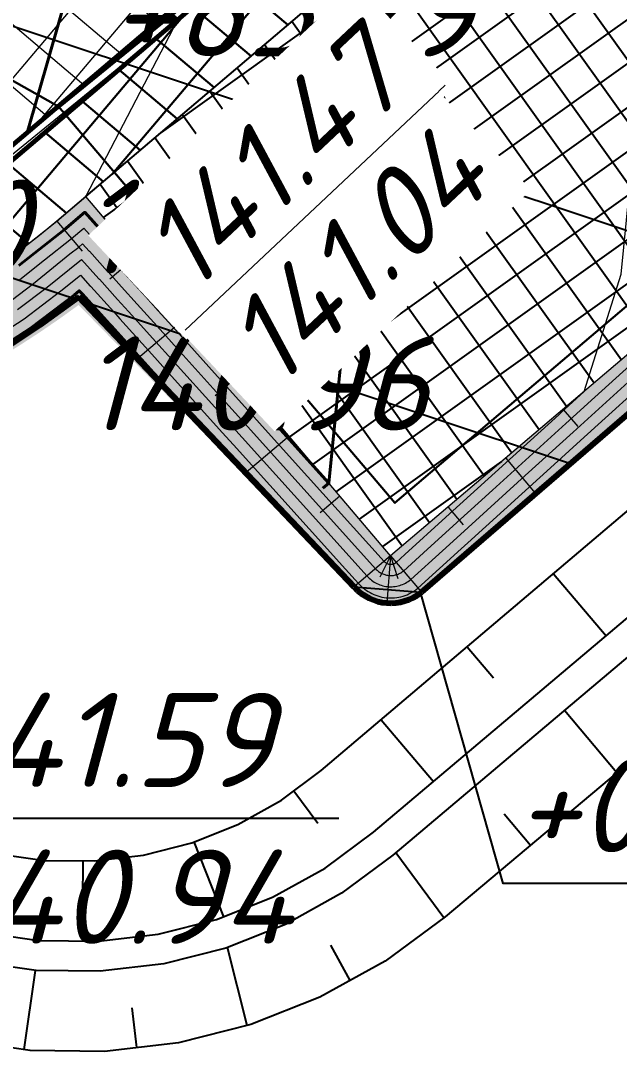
# Model space of a CAD drawing. Header units: metres. Extents: x 2306714 to 2308412, y 453204 to 454783.
# Drawn here: x 2308326.28 to 2308334.24, y 454669.29 to 454683.02 of the extents above; entities that cross this region are included whole.
import ezdxf

# ---------------------------------------------------------------- set-up
doc = ezdxf.new("R2010")
doc.units = ezdxf.units.M
doc.linetypes.add('ACAD_ISO02W100', pattern=[15, 12, -3])
for name, color, linetype, lineweight in [('$0$ПП_Дорога_Покрытия_ПроезжаяЧасть_Тип1.', 5, 'Continuous', 9), ('280_ПОР_Откосы планировки', 250, 'Continuous', 20), ('ГП_АД том 3.2.6', 250, 'Continuous', 40), ('ГП_ВП', 1, 'Continuous', 40), ('ГП_Границы ЗУ', 1, 'Continuous', 50), ('ПП_Дорога_БортовойКамень_БР100.30.18', 5, 'Continuous', 60), ('ПП_Дорога_Покрытия_Откос', 3, 'Continuous', 9), ('ПП_Дорога_Покрытия_Щебневание_Прикромочное', 151, 'Continuous', 30)]:
    doc.layers.add(name, color=color, linetype=linetype, lineweight=lineweight)
for name, color, linetype in [('000_C3D_ХЛ служебные', 7, 'Continuous'), ('АД_серый', 250, 'Continuous'), ('ГП_здания', 7, 'Continuous'), ('ГП_Ограждение', 7, 'ограждение2'), ('ГП_ПЗМ', 7, 'Continuous'), ('ГП_ПЗМ @ 0.5 (1)', 7, 'Continuous'), ('ПП_Дорога_Покрытия_Газон', 3, 'Continuous')]:
    doc.layers.add(name, color=color, linetype=linetype)
doc.styles.add('ASML', font='isocpeui.ttf')
doc.styles.add('СПДС', font='isocpeur.ttf')
doc.linetypes.add('ограждение2', pattern='A,6.349999999999999,-2.54,[132,ltypeshp.shx,S=2.54,R=0,X=-2.54,Y=0],-2.54,25.4', length=36.83)

# ---------------------------------------------------------------- blocks, each defined once
blk = doc.blocks.new('АД 3.2.6')
at = {"layer": 'АД_серый'}
h = blk.add_hatch(dxfattribs=at)
h.set_pattern_fill('ANSI37', color=256, scale=0.25)
h.set_pattern_definition([(45, (-2306981.547548172, -453219.1040564558), (-0.5612660075668221, 0.5612660075668221), []), (135, (-2306981.547548172, -453219.1040564558), (-0.5612660075668221, -0.5612660075668221), [])])
edge = h.paths.add_edge_path()
edge.add_line((1447.454853040166, 1552.309207625396), (1448.993342189118, 1553.496323051746))
edge.add_line((1448.993342189118, 1553.496323051746), (1448.068976207171, 1554.677655998675))
edge.add_line((1448.068976207171, 1554.677655998675), (1446.517068812158, 1553.479917128919))
edge.add_arc((1539.264207246713, 1427.39880878001), 156.5198951261088, 126.3387527321787, 128.5976521573407)
edge.add_line((1441.619650802109, 1549.726312502695), (1440.286358835176, 1548.661001503293))
edge.add_line((1440.286358835176, 1548.661001503293), (1432.437758919317, 1542.427474732685))
edge.add_line((1432.437758919317, 1542.427474732685), (1424.532497577369, 1535.683233446325))
edge.add_line((1424.532497577369, 1535.683233446325), (1399.62438085489, 1514.544693585194))
edge.add_line((1399.62438085489, 1514.544693585194), (1338.628941953648, 1462.780261460226))
edge.add_line((1338.628941953648, 1462.780261460226), (1277.633627716452, 1411.015930665249))
edge.add_arc((2570.053925645072, -111.6977968080318), 1997.249939875698, 130.3233042678484, 132.4751140804625)
edge.add_line((1221.371130604297, 1361.415247290919), (1158.760474131442, 1304.093159574782))
edge.add_line((1158.760474131442, 1304.093159574782), (1121.881938925944, 1270.329663886223))
edge.add_line((1121.881938925944, 1270.329663886223), (1072.464701327029, 1225.086580126663))
edge.add_line((1072.464701327029, 1225.086580126663), (1074.583919865545, 1224.99317454308))
edge.add_line((1074.583919865545, 1224.99317454308), (1122.89484344935, 1269.223307512118))
edge.add_line((1122.89484344935, 1269.223307512118), (1159.773378654849, 1302.986803200678))
edge.add_line((1159.773378654849, 1302.986803200678), (1222.384035128168, 1360.308890916873))
edge.add_arc((2570.053925785702, -111.6977969651925), 1995.749940086286, 130.3233042815335, 132.4751140939099, ccw=False)
edge.add_line((1278.604277253617, 1409.872322569485), (1339.599524696823, 1461.636596676137))
edge.add_line((1339.599524696823, 1461.636596676137), (1344.156824226491, 1465.50419770315))
edge.add_arc((1344.221366018522, 1459.654553754721), 5.849999997121297, 90.63214483974602, 130.3199579245886)
edge.add_line((1340.436091920826, 1464.114845221455), (1340.337880480569, 1464.230570433836))
edge.add_line((1340.337880480569, 1464.230570433836), (1353.275870950892, 1475.210534536221))
edge.add_line((1353.275870950892, 1475.210534536221), (1353.365798648912, 1475.078172574169))
edge.add_arc((1356.859068854712, 1470.311110166774), 5.909976372771667, 126.2337022700823, 169.9147219048319)
edge.add_line((1351.040412212256, 1471.346028329863), (1383.518177629448, 1498.908631596831))
edge.add_arc((1383.579929740634, 1493.058957533852), 5.849999997120812, 90.60482069393159, 130.3199579216375)
edge.add_line((1379.794655642938, 1497.519249001052), (1379.697597332764, 1497.633615449013))
edge.add_line((1379.697597332764, 1497.633615449013), (1392.277919378132, 1508.310040415788))
edge.add_line((1392.277919378132, 1508.310040415788), (1392.374964916147, 1508.19566312764))
edge.add_arc((1396.160240890924, 1503.735370581795), 5.850002034166134, 130.3199651029328, 170.0350879478978)
edge.add_line((1390.398492510896, 1504.747684468457), (1400.594963598531, 1513.401028801105))
edge.add_line((1400.594963598531, 1513.401028801105), (1433.380012007896, 1541.224411068426))
edge.add_line((1433.380012007896, 1541.224411068426), (1441.268543222919, 1547.527284682845))
edge.add_line((1441.268543222919, 1547.527284682845), (1442.567646383308, 1548.565322835639))
edge.add_arc((1539.189932452515, 1427.497935878229), 154.8973155026733, 126.31552717981941, 128.5929061880581, ccw=False)
for p, q in [((1373.369873579591, 1453.905131390493, 141.0324681291299), (1374.070381697267, 1453.078337958257, 141.0324681291299)), ((1372.225418623537, 1452.935479929845, 141.0324681291299), (1372.574600752443, 1452.523351481359, 141.0324681291299)), ((1374.212549599819, 1451.260411206982, 139.5605574478972), (1373.517231377773, 1452.088490430615, 139.5605574478972)), ((1371.080963667482, 1451.965827753942, 141.0324681291299), (1371.777176436037, 1451.144107630651, 141.0324681291299)), ((1369.91818672046, 1451.019284537237, 141.0324681291299), (1370.23728614673, 1450.588940909307, 141.0324681291299)), ((1373.063806924037, 1450.295842115185, 139.5605574478972), (1372.717216881923, 1450.708607618115, 139.5605574478972)), ((1368.587162550539, 1450.340813448827, 141.0324681291299), (1368.982019957155, 1449.348165800969, 141.0324681291299)), ((1371.914226922206, 1449.332341138623, 139.5605574478972), (1371.276085290126, 1450.198170606396, 139.5605574478972)), ((1367.11425262317, 1450.090393355291, 141.0324681291299), (1367.108620222658, 1449.557992270391, 141.0324681291299)), ((1369.297848138027, 1447.901753370068, 139.5605574478972), (1369.037035378627, 1448.94061750581, 139.5605574478972)), ((1370.669655236415, 1448.500233594677, 139.5605574478972), (1370.410564812831, 1448.968441907666, 139.5605574478972)), ((1366.333778771572, 1447.582089368603, 139.5605574478972), (1366.485569390468, 1448.634808484814, 139.5605574478972)), ((1367.829967889003, 1447.607655469677, 139.5605574478972), (1367.768154534511, 1448.137001935742, 139.5605574478972))]:
    blk.add_line(p, q, dxfattribs=at)
at = {"layer": 'АД_серый', "linetype": 'Continuous', "flags": 128}
for points in [[(1346.298322473653, 1456.8343060154), (1354.947252887767, 1453.04655426566), (1355.521424844861, 1452.830958711333), (1364.908354714978, 1449.37897329533), (1364.961067356635, 1449.360498509952), (1365.730774100404, 1449.145966543234), (1366.521949926857, 1449.032780411537), (1367.321306160651, 1449.022889906948), (1368.115410425234, 1449.116509447805), (1368.890912360977, 1449.312113665393), (1369.63476806879, 1449.606462232244), (1370.334459506441, 1449.994653530069), (1370.978205151856, 1450.470206266036), (1374.613089942373, 1453.536089800123)], [(1374.871663744561, 1453.230902007432), (1371.236778954044, 1450.165018473286), (1370.551381571218, 1449.658580892137), (1369.806393100414, 1449.245152325777), (1369.014356264379, 1448.931638169859), (1368.18859877158, 1448.723262113461), (1367.343009046279, 1448.623479109898), (1366.491802643053, 1448.63391810283), (1365.649283261038, 1448.75435545668), (1364.829602385405, 1448.982719525229), (1364.776889743749, 1449.001194310666), (1355.389959873166, 1452.45317972661), (1354.815787916537, 1452.668775280938), (1346.146707816981, 1456.464153349865)], [(1375.573191053234, 1452.402907952841), (1371.931493243202, 1449.34506564436), (1371.133409869857, 1448.756857103086), (1370.266267131083, 1448.277012413484), (1369.344683971256, 1447.913510950922), (1368.384182899259, 1447.672371622349), (1367.400928530842, 1447.557553226245), (1366.411455554888, 1447.570889497525), (1365.43239067914, 1447.712059900921), (1364.480173242744, 1447.97859663784), (1364.427501289174, 1447.997188345238), (1355.098116166424, 1451.614534891501), (1354.528844541404, 1451.84421208594), (1345.902305676602, 1455.867468929675)], [(1339.536905054468, 1458.252398210403), (1339.767400797922, 1458.334554404602), (1340.632189442869, 1458.536956307944), (1341.514231962152, 1458.641008820501), (1342.402379853651, 1458.645396779408), (1343.28540744679, 1458.550064723415), (1344.152153789066, 1458.356217594061), (1344.991663713008, 1458.066305504879), (1346.542724614032, 1457.430990435649), (1355.2341962629, 1453.871117460658), (1355.813268551603, 1453.669603546499), (1365.257743169553, 1450.382979260757), (1365.310496499296, 1450.364621397341), (1365.947666682769, 1450.188262099051), (1366.602297015488, 1450.0958090169), (1367.263386676088, 1450.088815790601), (1367.919826297555, 1450.167399938975), (1368.560584653634, 1450.330240884272), (1369.174894038122, 1450.574602144596), (1369.752431206871, 1450.896377319121), (1370.283490862232, 1451.290159094962), (1373.911562633701, 1454.364083854714), (1381.54125745222, 1460.828428908833)]]:
    blk.add_lwpolyline(points, dxfattribs=at)
blk = doc.blocks.new('ЛОС 4 этап')
at = {"layer": '$0$ПП_Дорога_Покрытия_ПроезжаяЧасть_Тип1.'}
h = blk.add_hatch(dxfattribs=at)
h.set_pattern_fill('ANSI37', color=256, scale=0.2, angle=4.777369577706974, style=0)
h.set_pattern_definition([(49.77736957770698, (0, 0), (-0.4848485535213593, 0.4100571669270586), []), (139.777369577707, (0, 0), (-0.4100571669270586, -0.4848485535213591), [])])
edge = h.paths.add_edge_path()
edge.add_arc((2308304.236538018, 454681.2698630056), 6.144278917265609, 89.15896844982309, 125.8828352362109)
edge.add_line((2308300.635193925, 454686.2480638991), (2308312.913294128, 454696.6655864365))
edge.add_arc((2308316.795626544, 454692.0909285165), 6.000000005754039, 130.3199579446222, 171.7038446895422)
edge.add_arc((2308316.795626538, 454692.0909285192), 5.999999999379903, 171.7038447065023, 220.319957938836)
edge.add_line((2308312.220968622, 454688.2085961084), (2308314.647426357, 454685.3494349366))
edge.add_arc((2308319.222084273, 454689.2317673477), 6.000000000259753, 220.3199579352005, 310.3199578784066)
edge.add_line((2308323.10441668, 454684.6571094273), (2308349.883824267, 454707.3837403041))
edge.add_arc((2308346.00149186, 454711.9583982244), 6.000000000809312, 310.3199578855471, 400.3199579064049)
edge.add_line((2308350.576149778, 454715.8407306334), (2308348.148538905, 454718.7012505818))
edge.add_arc((2308343.573880987, 454714.8189181713), 6.000000000985901, 40.31995792275445, 88.91033582023188)
edge.add_arc((2308343.573880988, 454714.8189181725), 5.999999999792577, 88.91033582445583, 130.3199579174513)
edge.add_line((2308339.691548578, 454719.3935760899), (2308352.271857851, 454730.0699902164))
edge.add_arc((2308356.15419026, 454725.495332299), 5.999999999751165, 130.3199579174513, 171.7295800223683)
edge.add_arc((2308356.154190258, 454725.4953322978), 5.999999997614962, 171.7295800076187, 220.3199579193414)
edge.add_line((2308351.579532343, 454721.6129998897), (2308354.007143217, 454718.7524799404))
edge.add_arc((2308346.001491861, 454711.9583982243), 10.49999999937826, -49.68004212062391, 40.31995791748068, ccw=False)
edge.add_line((2308352.795573572, 454703.9527468645), (2308326.016165985, 454681.2261159872))
edge.add_arc((2308319.222084273, 454689.231767347), 10.49999999963178, 220.3199579323422, 310.31995788131337, ccw=False)
edge.add_line((2308311.216432919, 454682.4376856284), (2308308.726407598, 454685.370530572))
edge.add_arc((2308304.215317265, 454681.4145143937), 5.999999999041413, 41.24925429411533, 88.93607112818299)
at = {"layer": 'ПП_Дорога_Покрытия_Газон'}
h = blk.add_hatch(dxfattribs=at)
h.set_pattern_fill('ANSI37', color=256, scale=0.15, angle=-9.475358131038321)
h.set_pattern_definition([(35.52464186896168, (0, 0), (-0.276726509451476, 0.3876035364477497), []), (125.5246418689616, (0, 0), (-0.3876035364477497, -0.276726509451476), [])])
edge = h.paths.add_edge_path()
edge.add_arc((2308319.222084274, 454689.2317673466), 4.849999999242385, 220.3104329100984, 310.319957881844, ccw=False)
edge.add_line((2308315.523714135, 454686.0941634331), (2308313.390581821, 454688.5531931081))
edge.add_arc((2308320.709063739, 454695.3486391035), 9.986904618626378, 193.6486123932971, 222.8776961260903, ccw=False)
edge.add_line((2308311.004177868, 454692.9920623262), (2308343.628763501, 454720.6800180516))
edge.add_arc((2308339.735327242, 454711.6193214846), 9.861798425525892, 37.1801765034013, 66.74650996253769, ccw=False)
edge.add_line((2308347.592607178, 454717.5790379371), (2308349.699340344, 454715.0966169217))
edge.add_arc((2308346.001491861, 454711.9583982241), 4.850000000036212, -49.680042119745906, 40.31995791627418, ccw=False)
edge.add_line((2308349.139710556, 454708.2605497386), (2308322.360302969, 454685.533918862))
h.paths.add_polyline_path([(2308331.200050281, 454675.9012307795), (2308357.211669143, 454697.9764099192), (2308356.937140668, 454698.2998943145), (2308353.161841681, 454702.7552747151), (2308327.145297143, 454680.677248892), (2308330.924352604, 454676.2259699326)])
at = {"layer": 'ПП_Дорога_Покрытия_Щебневание_Прикромочное'}
h = blk.add_hatch(dxfattribs=at)
h.set_pattern_fill('ANSI37', color=256, scale=0.2, angle=4.777369577706974, style=0)
h.set_pattern_definition([(49.77736957770698, (19.10981205105781, -20.558689724945), (-0.4848485535213593, 0.4100571669270586), []), (139.777369577707, (19.10981205105781, -20.558689724945), (-0.4100571669270586, -0.4848485535213591), [])])
edge = h.paths.add_edge_path()
edge.add_arc((2308304.21556813, 454681.4147333857), 5.849753952321411, 40.27397484703931, 83.4847906255705, ccw=False)
edge.add_line((2308308.678708332, 454685.1962675768), (2308311.100277472, 454682.3427353454))
edge.add_arc((2308319.222092768, 454689.2318735519), 10.65007553597226, 220.3054896223834, 310.3259176045134)
edge.add_line((2308326.114126252, 454681.1125149949), (2308352.892631882, 454703.8383804164))
edge.add_arc((2308345.999686112, 454711.9585460502), 10.65128120487598, 310.3268493766145, 400.3130664229652)
edge.add_line((2308354.121509664, 454718.8495382504), (2308351.69389879, 454721.7100582002))
edge.add_arc((2308356.159129576, 454725.4970090397), 5.854851205219141, 177.2002641057002, 220.3011922885501, ccw=False)
edge.add_line((2308350.311266941, 454725.7829902174), (2308353.680325641, 454728.6421761275))
edge.add_arc((2308356.927696595, 454724.8239035122), 5.012446895558253, 130.3805553619786, 223.5667437289752)
edge.add_line((2308353.295817842, 454721.3693296457), (2308354.883952651, 454719.4965936522))
edge.add_arc((2308345.998224541, 454711.9586657014), 11.6523183031831, -49.66864389126118, 40.30855968545842, ccw=False)
edge.add_line((2308353.539687284, 454703.0759374299), (2308326.758791258, 454680.3480759863))
edge.add_arc((2308319.222077386, 454689.2316832237), 11.64991560187273, 220.3291617699454, 310.31075404609106, ccw=False)
edge.add_line((2308310.340891968, 454681.6921156564), (2308308.55904347, 454683.7916777982))
edge.add_arc((2308304.771098368, 454680.6014369049), 4.952389832463448, 40.10437997005284, 125.165736885291)
edge.add_line((2308301.918801352, 454684.6499634001), (2308304.87932191, 454687.2267082842))
at = {"elevation": -9.328910844e-07}
blk.add_lwpolyline([(2308331.256521744, 454676.6072754979), (2308356.505784125, 454698.0354421069), (2308352.031977467, 454703.3070502275), (2308326.783884917, 454681.8742133104)], close=True, dxfattribs=at)
at = {"layer": '000_C3D_ХЛ служебные', "color": 7, "linetype": 'Continuous', "lineweight": -3}
blk.add_polyline3d([(2308327.145480109, 454680.6774047306, 141.6625346713699), (2308353.158465796, 454702.7524097343, 140.9399999999441)], dxfattribs=at)
at = {"layer": 'ГП_Ограждение', "lineweight": 30, "ltscale": 0.2, "elevation": -139.8330728229401}
blk.add_lwpolyline([(2308352.031977466, 454703.3070502265), (2308356.505784125, 454698.0354421068), (2308331.25760364, 454676.6060011532), (2308326.784525171, 454681.8747568742)], dxfattribs=at)
at = {"layer": 'ГП_Ограждение', "lineweight": 30, "ltscale": 0.3, "elevation": 139.8330709571579}
blk.add_lwpolyline([(2308324.820552972, 454682.9796664696), (2308326.783506086, 454681.8763361716)], dxfattribs=at)
at = {"layer": 'ПП_Дорога_БортовойКамень_БР100.30.18', "flags": 128}
for points in [[(2308300.332984856, 454685.9891723105, -0.4142135622518386), (2308308.789975181, 454685.296846804), (2308311.216432919, 454682.4376856284, 0.4142135620985498), (2308326.016165985, 454681.2261159872), (2308352.795573572, 454703.9527468645, 0.41421356255625), (2308354.007143217, 454718.7524799404), (2308351.579532343, 454721.6129998897, -0.4142135623520799), (2308352.271857851, 454730.0699902164)], [(2308300.430043166, 454685.8748058625, -0.414213562247689), (2308308.675608734, 454685.1997884937), (2308311.102066471, 454682.3406273182, 0.4142135620851222), (2308326.113224295, 454681.1117495392), (2308352.892631883, 454703.8383804165, 0.4142135625555747), (2308354.121509664, 454718.8495382505), (2308351.693898791, 454721.7100582, -0.4142135623535991), (2308352.368916161, 454729.9556237685, -0.4142135623535991)]]:
    blk.add_lwpolyline(points, format="xyb", dxfattribs=at)
blk = doc.blocks.new('Откос ЛОС')
at = {"layer": 'ПП_Дорога_Покрытия_Откос'}
h = blk.add_hatch(dxfattribs=at)
h.set_pattern_fill('GRASS', color=110, scale=0.02, style=0)
h.set_pattern_definition([(90, (-2308327.05921198, -454677.3609262977), (-0.3592102448, 0.3592102448), [0.09525, -0.6231704896]), (45, (-2308327.05921198, -454677.3609262977), (-0.3592102448427661, 0.3592102448427661), [0.09525, -0.4127500000000001]), (135, (-2308327.05921198, -454677.3609262977), (-0.3592102448427661, -0.3592102448427661), [0.09525, -0.4127500000000001])])
edge = h.paths.add_edge_path()
edge.add_line((4.548949185758829, -1.940583711315412), (30.38564025331289, 20.34071766323177))
edge.add_arc((30.1543450448662, 20.62896879896289), 0.3695756900834686, 308.7438595756698, 398.9152154149352)
edge.add_line((30.44190315250308, 20.86112505121855), (27.24055715091527, 25.29813933063997))
edge.add_arc((18.8856979329139, 34.86221449670848), 12.69941755888161, 311.1393860775244, 399.2440256285561)
edge.add_line((28.72087124921382, 42.89617816190002), (26.89707454107702, 44.95757959008915))
edge.add_arc((29.90256368508563, 47.43425919389119), 3.894471319016564, 130.5068436189227, 219.490300055135, ccw=False)
edge.add_line((27.37295318767428, 50.3953362928587), (26.621113659814, 51.28124982974259))
edge.add_arc((29.89479828020558, 47.46158603846561), 5.030590668319256, 130.5985887023082, 223.3487103879693)
edge.add_line((26.23660586075857, 44.00840334792156), (27.82474067062139, 42.13566735450877))
edge.add_arc((18.94227988179773, 34.59747192671057), 11.64999999882693, -49.680042124795705, 40.319957919079286, ccw=False)
edge.add_line((26.48047530278564, 25.71501113212435), (26.09925381559879, 25.39148343651323))
edge.add_line((26.09925381559879, 25.39148343651323), (30.15245717344806, 20.61548363126349))
edge.add_line((30.15245717344806, 20.61548363126349), (29.71423066640273, 20.24357800697908))
edge.add_line((29.71423066640273, 20.24357800697908), (4.140769039280712, -1.459613937244284))
edge.add_line((4.140769039280712, -1.459613937244284), (3.865140622947365, -1.134956365218386))
edge.add_line((3.865140622947365, -1.134956365218386), (0.0860851649194956, 3.316322591796051))
edge.add_line((0.0860851649194956, 3.316322591796051), (-0.2989322850480676, 2.988380254886578))
edge.add_arc((-7.836858647409826, 11.87412771361414), 11.65233203031357, 220.331423632382, 310.3084921832059, ccw=False)
edge.add_line((-16.71958849579096, 4.332645618531387), (-18.47965193446725, 6.40657626040047))
edge.add_arc((-22.312328111846, 3.195288806629832), 5.000177375992899, 39.95865855264362, 130.3190465076604)
edge.add_line((-25.54765924811363, 7.007690442434977), (-24.59156757034361, 5.881100876897107))
edge.add_arc((-22.24030190706253, 2.99197918002028), 3.724979785004083, 43.425377594713325, 129.1398705622043, ccw=False)
edge.add_line((-19.53495982103049, 5.552564776677172), (-17.66649667872116, 3.516731499170418))
edge.add_arc((-7.916088237427175, 12.60844982083654), 13.33153430076885, 222.9978480313586, 306.3841129350132)
edge.add_line((-0.0078796613961458, 1.87578733934788), (3.656620321795344, -1.870647455856669))
edge.add_arc((4.1391904912889, -1.441108438943047), 0.6460477811556671, 221.6724988004469, 309.3647119806175)
at = {"layer": '280_ПОР_Откосы планировки', "linetype": 'Continuous', "lineweight": 20}
for p, q in [((-0.2989322850480676, 2.988380254886578, 141.6000000000931), (0.0385285299271345, 2.590740993793588, 141.2523112609051)), ((0.7618658104911447, 2.520333170366939, 141.5790975227354), (0.4082857198081911, 2.220150057866703, 141.2698843406944)), ((1.437646456528455, 1.724343748704995, 141.5581950453708), (0.7791361073032022, 1.165280352928675, 140.9823139772092)), ((2.113427102100104, 0.9283543272758834, 141.5372925680131), (1.807414130307734, 0.668554839969147, 141.2696778262211)), ((6.435917992610484, 0.4881887889350765, 141.4080709227209), (6.629405787680298, 0.2601968551171012, 141.2087188067361)), ((2.789207747671753, 0.1323649058467708, 141.5163900906553), (2.220968398731201, -0.3500600405386649, 141.0194528995109)), ((5.67086834134534, -0.1610787865356542, 141.430242327127), (6.063518062233924, -0.6237486372119747, 141.0256919898924)), ((3.464988393709063, -0.6636245158151725, 141.4954876132907), (3.201891377102583, -0.8869891321519389, 141.2654037715735)), ((4.905818690545856, -0.8103463617735542, 141.4524137315261), (5.104980616830289, -1.045024278515484, 141.2472155102722)), ((4.140769039280712, -1.459613937244284, 141.474585135933), (3.656620321795344, -1.870647455856669, 141.0511869601905)), ((4.140769039280712, -1.459613937244284, 141.474585135933), (3.996867459267377, -1.73995279992232, 141.2632436150564)), ((4.140769039280712, -1.459613937244284, 141.474585135933), (4.089610508177429, -2.085250939300749, 141.0526129114948)), ((4.140769039280712, -1.459613937244284, 141.474585135933), (4.548949185758829, -1.940583711315412, 141.0540336696431)), ((4.140769039280712, -1.459613937244284, 141.474585135933), (4.236865327693521, -1.75851313379826, 141.2639537577022))]:
    blk.add_line(p, q, dxfattribs=at)
for points in [[(30.15245717763901, 20.61548362643225, 140.7207573861815), (4.140769039280712, -1.459613937244284, 141.474585135933), (0.0860851649194956, 3.316322591796051, 141.6000000000931), (-0.2989322850480676, 2.988380254886578, 141.6000000000931), (-0.5301362751051784, 2.797232274431735, 141.6022950820624), (-0.7661852752789855, 2.612100686121266, 141.6045901640318), (-1.006922769825905, 2.433108244265895, 141.6068852460012)], [(23.59562629275024, 14.52060152048943, 140.6487810891121), (5.221408412791788, -1.351168479595798, 141.043795933947), (4.548949185758829, -1.940583711315412, 141.0540336696431), (4.492007731460034, -1.98230870719999, 141.0538303332536), (4.430853796657174, -2.017572012671735, 141.0536269968641), (4.366217531263828, -2.045952599495649, 141.0534236604747), (4.298870664555579, -2.067111616081092, 141.0532203240852), (4.229617286939173, -2.080796433263458, 141.0530169876957), (4.159284254070371, -2.086843660392332, 141.0528136513063), (4.088711310643702, -2.085181096219457, 141.0526103149168), (4.018741066101938, -2.075828591012395, 141.0524069785273), (3.950208934023976, -2.058897809591144, 141.0522036421378), (3.883933157660067, -2.034590897907037, 141.0520003057484), (3.820705040358006, -2.003198069694917, 141.0517969693589), (3.761279497761279, -1.965094141371082, 141.0515936329695), (3.706366044003516, -1.920734056795481, 141.05139029658), (3.656620321795344, -1.870647455740254, 141.0511869601905), (3.656620321795344, -1.870647455856669, 141.0511869601905), (1.954356816597282, -0.0676752853323706, 141.0135596408508), (0.985764754936099, 0.9511152423801831, 140.9889756157063), (0.3925266023725271, 1.565990846778731, 140.9698498160578), (-0.0061685470864177, 1.983752219181042, 140.9590171962045), (-0.0052693914622068, 1.995962803892325, 140.9672118439339), (-0.6254443172365427, 1.536146034195553, 140.9736491874791), (-1.617659071460366, 0.9203359742532484, 140.9877069680951)]]:
    blk.add_polyline3d(points, dxfattribs=at)
blk = doc.blocks.new('BD_Cart_Mark')
at = {"color": 1, "linetype": 'ByBlock', "lineweight": -2, "transparency": 33554687, "style": 'СПДС'}
for tag, p in [('G_C_H_001', (-4.833333333333333, 0.8333333333333335)), ('G_C_H2_001', (-4.833333333333333, -3.333333333333333))]:
    blk.add_attdef(tag, p, '', height=2.5, dxfattribs=at)
at = {"color": 26, "linetype": 'ByBlock', "lineweight": -2, "transparency": 33554687, "style": 'СПДС'}
blk.add_attdef('G_C_Red_001', (0.5833333333333334, 0.8333333333333335), '', height=2.5, dxfattribs=at)
at = {"color": 176, "linetype": 'ByBlock', "lineweight": -2, "transparency": 33554687, "style": 'СПДС'}
blk.add_attdef('G_C_Black_001', (0.5833333333333334, -3.333333333333333), '', height=2.5, dxfattribs=at)
at = {"color": 214, "linetype": 'ByBlock', "lineweight": -2, "transparency": 33554687, "style": 'СПДС'}
blk.add_attdef('G_C_Dop_001', (0.5833333333333334, -7.5), '', height=2.5, dxfattribs=at)
blk = doc.blocks.new('BD_Cart_Volume')
at = {"color": 1, "linetype": 'ByBlock', "lineweight": -2, "transparency": 33554687, "style": 'СПДС'}
blk.add_attdef('Volume_001', (-2.125, 0.75), '', height=2.5, dxfattribs=at)
at = {"color": 7, "linetype": 'ByBlock', "lineweight": -2, "transparency": 33554687, "style": 'СПДС'}
blk.add_attdef('Area_001', (-1.0625, -1.625), '', height=1.25, dxfattribs=at)
blk = doc.blocks.new('ПЗМ_ЛОС')
at = {"layer": 'ГП_ПЗМ', "flags": 128}
for points in [[(56.10479887900874, 35.60587429895532), (50.78926857607439, 35.60587429895532), (50.78926857607439, 37.68087429896695), (50.78926857607439, 33.53087429894368), (50.78926857607439, 35.60587429895532), (46.07885190937667, 35.60587429895532), (45.92724608397111, 43.08538038103143)], [(67.9017291162163, 34.74030113476329), (62.80589578300714, 34.74030113476329), (62.80589578300714, 36.81530113477493), (62.80589578300714, 32.66530113475165), (62.80589578300714, 34.74030113476329), (58.28960790438578, 34.74030113476329), (57.18910697707906, 38.61226147226989)]]:
    blk.add_lwpolyline(points, dxfattribs=at)
at = {"layer": 'ГП_ПЗМ @ 0.5 (1)'}
ref = blk.add_blockref('BD_Cart_Volume', (55.70542017556727, 45.3563090407406), dxfattribs=dict(at, xscale=0.5, yscale=0.5, zscale=0.5))
ref.add_attrib('Volume_001', '+85.29', (53.05721941799151, 45.73130904074059), dxfattribs={"layer": '0', "color": 1, "linetype": 'ByBlock', "lineweight": -2, "transparency": 33554687, "height": 1.25, "style": 'ASML'})
ref = blk.add_blockref('BD_Cart_Mark', (52.64559797663242, 42.42758858005982), dxfattribs=dict(at, xscale=0.5, yscale=0.5, zscale=0.5))
ref.add_attrib('G_C_Red_001', '140.96', (52.68252979465901, 42.84425524674588), dxfattribs={"layer": '0', "color": 26, "linetype": 'ByBlock', "lineweight": -2, "transparency": 33554687, "height": 1.25, "style": 'ASML'})
ref.add_attrib('G_C_Black_001', '140.96', (52.68252979465901, 40.76092191337375), dxfattribs={"layer": '0', "color": 176, "linetype": 'ByBlock', "lineweight": -2, "transparency": 33554687, "height": 1.25, "style": 'ASML'})
ref.add_attrib('G_C_H_001', '0.00', (49.03669646163612, 42.84425524674588), dxfattribs={"layer": '0', "color": 3, "linetype": 'ByBlock', "lineweight": -2, "transparency": 33554687, "height": 1.25, "style": 'ASML'})
ref = blk.add_blockref('BD_Cart_Mark', (50.78926857607439, 35.60587429895532), dxfattribs=dict(at, xscale=0.5, yscale=0.5, zscale=0.5))
ref.add_attrib('G_C_Red_001', '141.59', (50.82620039410098, 36.02254096564138), dxfattribs={"layer": '0', "color": 26, "linetype": 'ByBlock', "lineweight": -2, "transparency": 33554687, "height": 1.25, "style": 'ASML'})
ref.add_attrib('G_C_Black_001', '140.94', (50.82620039410098, 33.93920763226925), dxfattribs={"layer": '0', "color": 176, "linetype": 'ByBlock', "lineweight": -2, "transparency": 33554687, "height": 1.25, "style": 'ASML'})
ref.add_attrib('G_C_H_001', '+0.65', (46.23813221259324, 36.02254096564138), dxfattribs={"layer": '0', "color": 5, "linetype": 'ByBlock', "lineweight": -2, "transparency": 33554687, "height": 1.25, "style": 'ASML'})
ref = blk.add_blockref('BD_Cart_Mark', (62.80589578300714, 34.74030113476329), dxfattribs=dict(at, xscale=0.5, yscale=0.5, zscale=0.5))
ref.add_attrib('G_C_Red_001', '141.06', (62.84282760103374, 35.15696780144935), dxfattribs={"layer": '0', "color": 26, "linetype": 'ByBlock', "lineweight": -2, "transparency": 33554687, "height": 1.25, "style": 'ASML'})
ref.add_attrib('G_C_Black_001', '141.05', (62.84282760103374, 33.07363446807722), dxfattribs={"layer": '0', "color": 176, "linetype": 'ByBlock', "lineweight": -2, "transparency": 33554687, "height": 1.25, "style": 'ASML'})
ref.add_attrib('G_C_H_001', '+0.01', (58.44888820740479, 35.15696780144935), dxfattribs={"layer": '0', "color": 5, "linetype": 'ByBlock', "lineweight": -2, "transparency": 33554687, "height": 1.25, "style": 'ASML'})

msp = doc.modelspace()

# ---------------------------------------------------------------- hatches: boundary and pattern name
at = {"layer": 'ГП_ПЗМ'}
h = msp.add_hatch(dxfattribs=at)
h.set_pattern_fill('ANSI31', color=1, angle=5156.620156177408, style=0)
h.set_pattern_definition([(161.620156177409, (0, 0), (-1.001125794145185, -3.01303371111197), [])])
edge = h.paths.add_edge_path()
edge.add_line((2308352.271857851, 454730.0699902165), (2308347.463577415, 454725.9891751711))
edge.add_line((2308347.463577415, 454725.9891751711), (2308350.307484263, 454725.7849434685))
edge.add_arc((2308355.707230904, 454725.7108135595), 5.400255459319544, 128.1831450318075, 179.2134697422141, ccw=False)
edge.add_line((2308352.368916162, 454729.9556237685), (2308352.271857851, 454730.0699902165))
edge = h.paths.add_edge_path()
edge.add_line((2308357.191056563, 454706.344707193), (2308340.332984855, 454705.9891723121))
edge.add_line((2308340.332984855, 454705.9891723121), (2308340.332986833, 454719.9374022532))
edge.add_line((2308340.332986833, 454719.9374022532), (2308347.463577415, 454725.9891751711))
edge.add_line((2308347.463577415, 454725.9891751711), (2308350.307484263, 454725.7849434685))
edge.add_line((2308350.307484263, 454725.7849434685), (2308350.311266941, 454725.7829902171))
edge.add_line((2308350.311266941, 454725.7829902171), (2308352.039888359, 454724.8903864168))
edge.add_line((2308352.039888359, 454724.8903864168), (2308353.363042114, 454723.1194986566))
edge.add_line((2308353.363042114, 454723.1194986566), (2308355.758203703, 454720.283015409))
edge.add_line((2308355.758203703, 454720.283015409), (2308355.780070725, 454720.2570939101))
edge.add_arc((2308346.487054052, 454712.5245276646), 12.08936473217472, -19.093527559170525, 39.76328484567102, ccw=False)
edge.add_line((2308357.911332906, 454708.56996166), (2308357.191056563, 454706.344707193))
h.paths.add_polyline_path([(2308340.332984855, 454685.9891723115), (2308340.332984855, 454705.9891723121), (2308357.191056563, 454706.344707193), (2308355.125552735, 454703.4371794503), (2308354.315089589, 454702.6577165293), (2308354.501672849, 454702.3972570317), (2308357.500002625, 454698.2117611364), (2308357.447620791, 454697.7272519085), (2308355.194457689, 454695.7654011714), (2308343.832048695, 454685.9891676916)])
h.paths.add_polyline_path([(2308340.332983114, 454682.9674521811), (2308343.832048695, 454685.9891676916), (2308340.332984855, 454685.9891723115)])
edge = h.paths.add_edge_path()
edge.add_arc((2308338.431423993, 454721.5300806551), 2.480436600151755, 300.5323862572398, 320.05170942940146, ccw=False)
edge.add_arc((2308339.407626865, 454719.0542548781), 0.4424369157979806, 30.560296247992085, 50.07961941927891, ccw=False)
edge.add_arc((2308343.573880986, 454714.8189181768), 5.849999995108203, 90.60482068960579, 130.3199579329156, ccw=False)
edge.add_line((2308343.512128875, 454720.6685922375), (2308340.332986555, 454717.9705790775))
edge.add_line((2308340.332986555, 454717.9705790775), (2308326.214966297, 454705.9891700647))
edge.add_line((2308326.214966297, 454705.9891700647), (2308340.332984855, 454705.9891723121))
edge.add_line((2308340.332984855, 454705.9891723121), (2308340.332986833, 454719.9374022532))
h.paths.add_polyline_path([(2308340.332984855, 454705.9891723121), (2308326.214966297, 454705.9891700647), (2308320.332986813, 454700.9973652142), (2308320.332984855, 454685.9891723109), (2308340.332984855, 454685.9891723115)])
edge = h.paths.add_edge_path()
edge.add_arc((2308319.202449073, 454689.7024639378), 13.08193019297406, 275.244569286864, 306.868392832292, ccw=False)
edge.add_line((2308320.398232102, 454676.67529999), (2308320.332980426, 454679.8945054381))
edge.add_line((2308320.332980426, 454679.8945054381), (2308320.332984855, 454685.9891723109))
edge.add_line((2308320.332984855, 454685.9891723109), (2308340.332984855, 454685.9891723115))
edge.add_line((2308340.332984855, 454685.9891723115), (2308340.332983114, 454682.9674521811))
edge.add_line((2308340.332983114, 454682.9674521811), (2308331.59484132, 454675.4213865294))
edge.add_line((2308331.59484132, 454675.4213865294), (2308330.746977448, 454675.4878378443))
edge.add_line((2308330.746977448, 454675.4878378443), (2308329.722583223, 454676.5057360473))
edge.add_line((2308329.722583223, 454676.5057360473), (2308327.294950555, 454678.9876483245))
edge.add_line((2308327.294950555, 454678.9876483245), (2308327.051332319, 454679.2367136371))
edge = h.paths.add_edge_path()
edge.add_line((2308306.61958716, 454691.3246475614), (2308300.332984856, 454685.9891723106))
edge.add_line((2308300.332984856, 454685.9891723106), (2308300.430043166, 454685.874805862))
edge.add_arc((2308304.215317363, 454681.4145142149), 5.850000198630866, 83.4825945055639, 130.3199575213516, ccw=False)
edge.add_line((2308304.879321863, 454687.2267083228), (2308305.21596747, 454685.9891671813))
edge.add_line((2308305.21596747, 454685.9891671813), (2308320.332984855, 454685.9891723109))
edge.add_line((2308320.332984855, 454685.9891723109), (2308320.332986813, 454700.9973652142))
edge.add_line((2308320.332986813, 454700.9973652142), (2308311.034363458, 454693.1059889708))
edge.add_arc((2308316.795626534, 454692.0909285218), 5.849999995580864, 130.3199579110482, 170.0077710157266, ccw=False)
edge.add_line((2308313.010352438, 454696.5512199885), (2308312.913294128, 454696.6655864365))
edge.add_line((2308312.913294128, 454696.6655864365), (2308306.61958716, 454691.3246475614))
edge = h.paths.add_edge_path()
edge.add_line((2308305.44783334, 454685.1368062752), (2308305.21596747, 454685.9891671813))
edge.add_line((2308305.21596747, 454685.9891671813), (2308320.332984855, 454685.9891723109))
edge.add_line((2308320.332984855, 454685.9891723109), (2308320.332980426, 454679.8945054381))
edge.add_line((2308320.332980426, 454679.8945054381), (2308320.398232102, 454676.67529999))
edge.add_arc((2308319.202444034, 454689.7023904651), 13.08185748848076, 221.9474994791219, 275.2446206782605, ccw=False)
edge.add_line((2308309.472712549, 454680.9578309798), (2308306.981869626, 454683.7385755452))
edge.add_line((2308306.981869626, 454683.7385755452), (2308305.451188469, 454685.1337481748))
edge.add_line((2308305.451188469, 454685.1337481748), (2308305.44783334, 454685.1368062752))

# ---------------------------------------------------------------- linework, layer by layer
at = {"layer": 'ГП_ВП', "color": 1, "linetype": 'Continuous', "lineweight": 20, "flags": 128}
for points, elevation in [([(2308333.773626387, 454678.0854640491), (2308334.26362133, 454679.6475683126), (2308335.028203044, 454687.3668001857), (2308335.150310061, 454687.8781884726), (2308335.993448617, 454689.4967076608), (2308334.225409252, 454688.056055416), (2308330.17806791, 454684.7581586026), (2308331.039050819, 454687.7627469037), (2308331.295438351, 454688.6574673135), (2308331.606336622, 454689.7424148892), (2308332.412808773, 454692.5567760085), (2308335.434841143, 454695.2272228374), (2308338.034072859, 454697.5240579625), (2308336.88508999, 454697.1475106396), (2308335.656454332, 454696.6211040094), (2308319.902464337, 454696.5566711213), (2308314.739062961, 454696.2500218604)], 141.3999999999999), ([(2308326.760279696, 454680.3493065527), (2308327.145297146, 454680.6772488896), (2308327.145480109, 454680.6774047306), (2308328.369018751, 454683.0261536489), (2308327.965350447, 454682.6972324381), (2308326.074936213, 454681.1568654283), (2308326.046905066, 454681.1336850274), (2308325.949113627, 454681.0536979033), (2308325.178160434, 454680.5392972866), (2308324.244451777, 454679.9285484925), (2308323.146492639, 454679.4731085793), (2308322.355280288, 454679.1522040042), (2308320.932208028, 454678.8666653163), (2308320.351983717, 454678.7542555276), (2308318.636882928, 454678.7493906151)], 141.5999999999999), ([(2308319.939985768, 454677.5222205869), (2308320.914835234, 454677.6298952488), (2308321.004796515, 454677.6483098994), (2308321.98016027, 454677.8488427372), (2308322.053781132, 454677.8712037976), (2308323.022423213, 454678.1663269725), (2308323.984128921, 454678.5602431159), (2308324.027952986, 454678.5781504541), (2308324.960005894, 454679.0652963942), (2308324.987967965, 454679.0798810179), (2308325.882822317, 454679.6589661176), (2308325.896116294, 454679.6675530399), (2308325.904186461, 454679.6736942709), (2308325.917468514, 454679.6843811822), (2308326.760279696, 454680.3493065525), (2308327.145297146, 454680.6772488894)], 141.5999999999999), ([(2308326.267580155, 454679.5735643408), (2308326.596393002, 454679.8381314072), (2308326.954396316, 454680.1205736566), (2308326.954807432, 454680.1209231915), (2308327.117941604, 454680.2598742995), (2308327.393924562, 454679.9539079186), (2308327.3945896, 454679.9531706291), (2308327.550678543, 454679.7786089569), (2308327.554803147, 454679.7740372769), (2308327.557299879, 454679.7727831332), (2308327.671647556, 454679.6460124614), (2308327.943608109, 454679.3445054901), (2308328.110308465, 454679.1596944237), (2308328.51497623, 454678.7110626242), (2308328.780783846, 454678.4163770581), (2308329.45545687, 454677.6684060076), (2308329.891006138, 454677.1855376683), (2308331.114694167, 454675.8289053626), (2308331.118547605, 454675.8247515471), (2308331.122599092, 454675.8207982781), (2308331.126838218, 454675.8170545451), (2308331.13125421, 454675.8135288011), (2308331.135835961, 454675.8102289536), (2308331.140572058, 454675.8071623559), (2308331.145450807, 454675.8043357999), (2308331.150460259, 454675.8017555112), (2308331.155588232, 454675.7994271429), (2308331.160822344, 454675.7973557721), (2308331.166150027, 454675.7955458965), (2308331.171558559, 454675.7940014318), (2308331.177035085, 454675.7927257096), (2308331.182566636, 454675.7917214757), (2308331.188140159, 454675.7909908899), (2308331.193742534, 454675.7905355246), (2308331.199360598, 454675.7903563651), (2308331.204981165, 454675.79045381), (2308331.210591051, 454675.7908276713), (2308331.216177093, 454675.7914771756), (2308331.221726172, 454675.7924009649), (2308331.227225233, 454675.7935970988), (2308331.232661307, 454675.7950630552), (2308331.238021533, 454675.7967957335), (2308331.243293183, 454675.7987914562), (2308331.248463678, 454675.8010459725), (2308331.253520614, 454675.8035544611), (2308331.258451785, 454675.8063115345), (2308331.263245205, 454675.8093112432), (2308331.267889133, 454675.8125470808), (2308331.272372093, 454675.8160119899), (2308331.38707864, 454675.9200881775), (2308331.934894746, 454676.4171357557), (2308332.120054785, 454676.5851361993), (2308333.434130008, 454677.7774302929), (2308333.46924976, 454677.8092953431), (2308333.773626386, 454678.0854640492)], 141.3999999999999), ([(2308326.153632382, 454679.2985198915), (2308326.449277002, 454679.5234993758), (2308326.935855247, 454679.9150065197), (2308327.051454626, 454680.0062072086), (2308327.052071301, 454680.006731511), (2308327.104263832, 454680.0511870046), (2308327.19256078, 454679.9532972744), (2308327.193593172, 454679.9521527197), (2308327.435902769, 454679.6811663976), (2308327.439074343, 454679.6776510498), (2308327.442951555, 454679.675703471), (2308327.62052379, 454679.4788393801), (2308327.829259785, 454679.2474258279), (2308328.09441361, 454678.9534650816), (2308328.400627906, 454678.6139829619), (2308328.841022107, 454678.1257433241), (2308329.341108547, 454677.5713263454), (2308330.127472689, 454676.6995297979), (2308331.000345843, 454675.7318257004), (2308331.009365776, 454675.7221026582), (2308331.018849295, 454675.7128490447), (2308331.028772028, 454675.7040859026), (2308331.039108759, 454675.6958330186), (2308331.049833491, 454675.6881089015), (2308331.06091951, 454675.6809307636), (2308331.072339441, 454675.6743145037), (2308331.084065312, 454675.6682746935), (2308331.096068615, 454675.662824566), (2308331.108320359, 454675.6579760054), (2308331.120791133, 454675.6537395396), (2308331.133451153, 454675.6501243343), (2308331.146270329, 454675.6471381878), (2308331.159218306, 454675.6447875278), (2308331.172264529, 454675.6430774092), (2308331.185378286, 454675.642011513), (2308331.198528767, 454675.6415921456), (2308331.211685108, 454675.6418202398), (2308331.224816447, 454675.6426953554), (2308331.237891974, 454675.6442156823), (2308331.250880979, 454675.646378042), (2308331.263752902, 454675.6491778919), (2308331.276477391, 454675.652609329), (2308331.289024341, 454675.6566650951), (2308331.301363954, 454675.6613365825), (2308331.313466787, 454675.6666138409), (2308331.325303809, 454675.672485585), (2308331.336846446, 454675.6789392039), (2308331.348066643, 454675.6859607711), (2308331.358936915, 454675.6935350569), (2308331.369430403, 454675.7016455418), (2308331.637929722, 454675.9452618488), (2308332.031953057, 454676.3027693078), (2308332.55481575, 454676.7771760161), (2308333.531188318, 454677.6630638449), (2308333.913222095, 454678.0096928714), (2308335.03042358, 454679.0233583823)], 141.2999999999999), ([(2308326.239471078, 454679.175508842), (2308326.630973849, 454679.4734344107), (2308327.08970428, 454679.8425348444), (2308327.321126996, 454679.5837238384), (2308327.323345539, 454679.5812648226), (2308327.328603231, 454679.5786238088), (2308327.569400024, 454679.3116662987), (2308327.714911461, 454679.1503461657), (2308328.078518755, 454678.7472357395), (2308328.286279582, 454678.5169032997), (2308328.901260368, 454677.83510959), (2308329.226760223, 454677.4742466832), (2308330.36393924, 454676.2135219276), (2308330.88599752, 454675.6347460383), (2308330.900183949, 454675.6194537691), (2308330.915099498, 454675.6048998115), (2308330.930705837, 454675.5911172603), (2308330.946963307, 454675.578137236), (2308330.963831021, 454675.5659888493), (2308330.981266961, 454675.5546991713), (2308330.999228073, 454675.5442932074), (2308331.017670365, 454675.5347938758), (2308331.036548997, 454675.5262219892), (2308331.055818376, 454675.5185962387), (2308331.075432239, 454675.5119331828), (2308331.095343747, 454675.5062472368), (2308331.115505572, 454675.501550666), (2308331.135869976, 454675.4978535798), (2308331.156388898, 454675.4951639285), (2308331.177014038, 454675.4934875013), (2308331.197696936, 454675.4928279261), (2308331.21838905, 454675.4931866693), (2308331.239041843, 454675.4945630396), (2308331.259606854, 454675.496954189), (2308331.280035785, 454675.500355119), (2308331.300280573, 454675.504758685), (2308331.320293476, 454675.5101556028), (2308331.340027149, 454675.5165344567), (2308331.359434725, 454675.5238817088), (2308331.378469897, 454675.5321817093), (2308331.397087004, 454675.541416709), (2308331.415241108, 454675.5515668732), (2308331.432888081, 454675.5626102989), (2308331.449984697, 454675.574523033), (2308331.466488713, 454675.5872790938), (2308331.888780804, 454675.97043552), (2308332.129011367, 454676.18840286), (2308332.989576715, 454676.9692158331), (2308333.628246628, 454677.5486973969), (2308334.357194429, 454678.2100903996)], 141.1999999999999), ([(2308325.522480631, 454678.5339297594), (2308326.325309773, 454679.0524977925), (2308326.812670696, 454679.4233694456), (2308327.074341948, 454679.6339135164), (2308327.206351223, 454679.4862812792), (2308327.207616734, 454679.4848785954), (2308327.214254906, 454679.4815441467), (2308327.518276259, 454679.1444932174), (2308327.600563137, 454679.0532665035), (2308328.062623901, 454678.5410063974), (2308328.171931258, 454678.4198236375), (2308328.961498629, 454677.544475856), (2308329.112411899, 454677.3771670211), (2308330.600405791, 454675.7275140572), (2308330.771649195, 454675.537666376), (2308330.79100212, 454675.5168048802), (2308330.811349701, 454675.496950578), (2308330.832639647, 454675.4781486179), (2308330.854817857, 454675.4604414534), (2308330.877828552, 454675.4438687972), (2308330.901614413, 454675.428467579), (2308330.926116706, 454675.4142719111), (2308330.951275418, 454675.4013130582), (2308330.977029379, 454675.3896194123), (2308331.003316391, 454675.379216472), (2308331.030073344, 454675.370126826), (2308331.05723634, 454675.3623701394), (2308331.084740816, 454675.3559631443), (2308331.112521645, 454675.3509196319), (2308331.140513268, 454675.3472504478), (2308331.16864979, 454675.3449634898), (2308331.196865105, 454675.3440637064), (2308331.225092993, 454675.344553099), (2308331.253267239, 454675.3464307236), (2308331.281321735, 454675.3496926956), (2308331.309190591, 454675.3543321961), (2308331.336808243, 454675.3603394781), (2308331.364109561, 454675.3677018766), (2308331.391029956, 454675.3764038184), (2308331.417505495, 454675.3864268351), (2308331.443473008, 454675.3977495778), (2308331.468870199, 454675.4103478328), (2308331.493635769, 454675.4241945425), (2308331.517709519, 454675.4392598269), (2308331.54103248, 454675.4555110092), (2308331.563547023, 454675.4729126457), (2308332.139631886, 454675.9956091913), (2308332.226069677, 454676.0740364121), (2308333.42433768, 454677.1612556501), (2308333.725304938, 454677.434330949), (2308334.801166764, 454678.410487928)], 141.0999999999999)]:
    msp.add_lwpolyline(points, dxfattribs=dict(at, elevation=elevation))
at = {"layer": 'ГП_ВП', "color": 1, "linetype": 'Continuous', "lineweight": 40, "flags": 128}
for points, elevation in [([(2308331.095379849, 454685.376643927), (2308326.365852978, 454681.5228815967), (2308327.371955863, 454685.0338978194)], 141.4999999999999), ([(2308330.300291765, 454676.8026821352), (2308330.378314145, 454676.8691384518), (2308330.378351222, 454676.8691700324), (2308331.086841576, 454684.0221024581)], 141.4999999999999), ([(2308326.256930758, 454679.7612562948), (2308326.857338006, 454680.2349401046), (2308326.857543564, 454680.2351148721), (2308327.131619375, 454680.4685615945), (2308327.595288345, 454679.9545185628), (2308327.595586028, 454679.9541885385), (2308327.665454316, 454679.876051516), (2308327.670531951, 454679.8704235041), (2308327.671648202, 454679.8698627955), (2308327.722771322, 454679.8131855427), (2308328.057956432, 454679.4415851524), (2308328.12620332, 454679.3659237658), (2308328.629324554, 454678.8081422864), (2308328.720545585, 454678.7070107922), (2308329.569805195, 454677.7654856699), (2308329.654539587, 454677.6715455387), (2308330.378314145, 454676.8691384519)], 141.4999999999999), ([(2308328.479329168, 454677.855178263), (2308328.057582934, 454678.3227439752), (2308328.046729045, 454678.3347770554), (2308327.486214813, 454678.9561868413), (2308327.467152493, 454678.9773201361), (2308327.099906583, 454679.3844644844), (2308327.09188793, 454679.3884923682), (2308327.091575449, 454679.3888387201), (2308327.058979615, 454679.4252921883), (2308326.994367543, 454679.3733044806), (2308326.41114847, 454678.929486743), (2308325.450412293, 454678.3089224877), (2308325.432446266, 454678.2972961728), (2308324.398858814, 454677.7581914503), (2308324.398032919, 454677.7577597891), (2308324.336700423, 454677.7326981766)], 140.9999999999999)]:
    msp.add_lwpolyline(points, dxfattribs=dict(at, elevation=elevation))
at = {"layer": 'ГП_Границы ЗУ', "color": 1, "linetype": 'ACAD_ISO02W100', "lineweight": 80}
msp.add_lwpolyline([(2308355.780083231, 454720.2571044596, -0.3763511352113114), (2308355.125552735, 454703.4371794503), (2308354.315089589, 454702.6577165294), (2308357.501115133, 454698.2220513489, -0.4113483311241901), (2308357.444852234, 454697.7016439611), (2308331.608161167, 454675.4203425866, -0.3987149704598167), (2308330.7158323, 454675.4902788447), (2308327.053043434, 454679.3446785169, -0.3882236528137), (2308309.392715302, 454680.8776577969), (2308307.52425216, 454682.9134910744, 0.3873380177428458), (2308302.465447304, 454683.2682396068), (2308301.568470375, 454684.4169204764), (2308304.87932191, 454687.2267082842, 0.2072600780048738), (2308300.430043166, 454685.8748058625), (2308300.332984856, 454685.9891723106), (2308312.913294128, 454696.6655864365), (2308313.010352438, 454696.5512199887, 0.1749227931083781), (2308311.034363458, 454693.1059889708), (2308343.512128875, 454720.6685922378, 0.1750456677521167)], format="xyb", dxfattribs=at)
at = {"layer": 'ГП_здания', "lineweight": 50}
msp.add_circle((2308330.877741453, 454681.7790085081, 148.8889564151918), 1.044000000317379, dxfattribs=at)
at = {"layer": 'ГП_ПЗМ'}
msp.add_lwpolyline([(2308320.396485947, 454676.7019162039, 0.1516098428992515), (2308327.053043434, 454679.3446785168), (2308330.7158323, 454675.4902788447), (2308331.59484132, 454675.4213865294), (2308340.332983114, 454682.9674521811), (2308340.332984855, 454685.9891723115), (2308320.332984855, 454685.9891723109)], format="xyb", close=True, dxfattribs=at)

# ---------------------------------------------------------------- block references
at = {"layer": '280_ПОР_Откосы планировки'}
msp.add_blockref('Откос ЛОС', (2308327.05921198, 454677.3609262977), dxfattribs=at)
at = {"layer": 'ГП_АД том 3.2.6'}
msp.add_blockref('АД 3.2.6', (2306959.993951246, 453221.759960641), dxfattribs=at)
at = {"layer": 'ГП_здания'}
msp.add_blockref('ЛОС 4 этап', (0, 0), dxfattribs=at)
at = {"layer": 'ГП_ПЗМ'}
msp.add_blockref('ПЗМ_ЛОС', (2308274.405734343, 454636.809125057), dxfattribs=at)

# ---------------------------------------------------------------- next in the draw order: texts
at = {"layer": 'ГП_ВП', "color": 1, "linetype": 'Continuous', "lineweight": 20, "insert": (2308329.613558831, 454681.1479994927, 141.474585135933), "char_height": 1.149999999999999, "width": 4.147962878787878, "attachment_point": 5, "rotation": 43.25318778621673, "style": 'ASML', "bg_fill": 3, "box_fill_scale": 1.326086956521739, "bg_fill_color": 9, "bg_fill_true_color": 13158600, "bg_fill_transparency": 0}
msp.add_mtext('141.47', dxfattribs=at)

# ---------------------------------------------------------------- next in the draw order: texts
at = {"layer": 'ГП_ВП', "color": 7, "linetype": 'Continuous', "lineweight": 20, "insert": (2308328.883768119, 454678.9269484172, 141.474585135933), "char_height": 1.149999999999999, "width": 3.931501515151515, "attachment_point": 1, "rotation": 43.25318778621673, "style": 'ASML', "bg_fill": 3, "box_fill_scale": 1.326086956521739, "bg_fill_color": 9, "bg_fill_true_color": 13158600, "bg_fill_transparency": 0}
msp.add_mtext('141.04', dxfattribs=at)

# ---------------------------------------------------------------- next in the draw order: linework, layer by layer
at = {"layer": 'ГП_ВП', "color": 7, "linetype": 'Continuous', "lineweight": 20}
msp.add_line((2308328.466208306, 454678.9015107271, 141.474585135933), (2308331.925789329, 454682.1563224183, 141.474585135933), dxfattribs=at)

doc.saveas('drawing.dxf')
